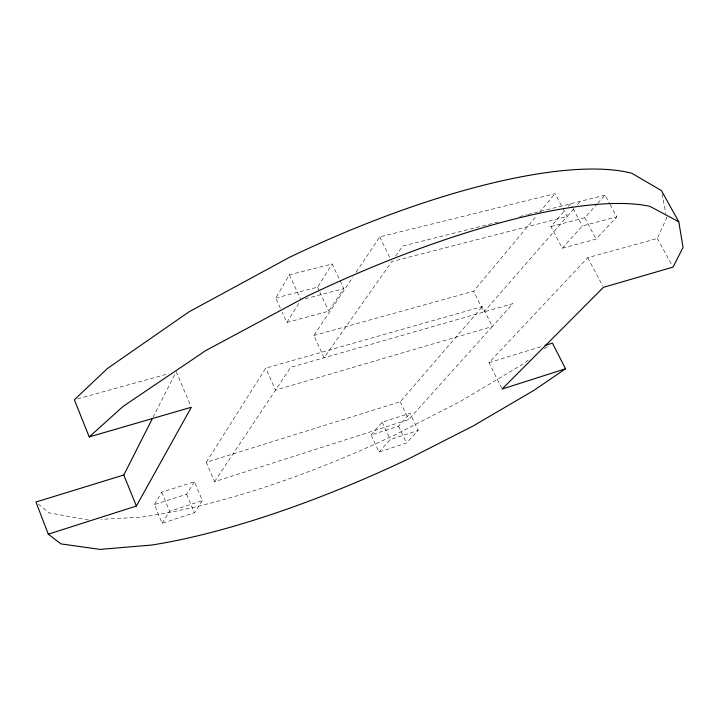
<?xml version="1.0" encoding="UTF-8"?>
<svg xmlns="http://www.w3.org/2000/svg" width="719" height="719" viewBox="0 0 719 719"><rect width="100%" height="100%" fill="white"/><g stroke="black" fill="none" stroke-linecap="round" stroke-linejoin="round"><path stroke-width="0.54" stroke-dasharray="3.6 2.7" d="M501.628 388.071L489.001 362.637L587.711 257.708L657.292 238.465L666.675 217.911L666.046 214.63M153.012 417.344L175.679 372.613M154.45 504.558L161.721 492.173L194.481 481.766L202.399 500.64L194.328 512.746L162.126 523.333L154.45 504.558L186.607 494.232L194.481 481.766M280.392 308.199L275.745 297.999L289.362 274.793L332.178 263.99L343.799 288.625L328.754 311.192L286.89 322.48L282.243 312.28M162.126 523.333L169.594 511.308L202.399 500.64M286.89 322.48L299.76 301.773M206.299 462.281L265.706 368.155L482.368 306.546L492.362 326.489L408.662 419.59L214.532 481.694L206.299 462.281L400.231 401.768L482.368 306.546M275.745 297.999L317.546 287.151L332.178 263.99M214.532 481.694L290.656 367.355L512.917 303.643L492.362 326.489L275.503 390.12L265.706 368.155M573.753 208.861L567.147 216.464L391.756 261.581L324.071 357.774L313.835 335.521L353.011 276.905M356.121 272.249L379.758 236.893L555.041 193.663L562.411 207.548M395.576 256.126L402.577 246.114L499.058 221.767M313.835 335.521L473.587 291.222L536.464 215.916M539.322 212.491L555.041 193.663M371.103 434.977L382.166 422.152L410.055 413.29L418.179 430.447L406.496 443.012L379.003 452.044L371.103 434.977L398.578 426.151L410.055 413.29M610.089 204.6L616.758 216.895L596.15 239.068L562.303 248.199L550.916 226.557L564.703 210.568M568.334 206.362L570.509 203.837L572.558 207.683M577.429 204.636L580.359 201.248M550.916 226.557L584.745 217.767L597.022 204.034M597.741 203.225L604.958 195.146L609.577 203.657M379.003 452.044L390.264 439.525L418.179 430.447M562.303 248.199L582.3 225.946L616.758 216.895M528.24 360.156L521.077 365.198L460.996 401.067L396.798 434.006A352.202 102.781 -25 0 1 140.16 517.195L101.352 519.334M544.355 348.814L547.932 346.297M489.001 362.637L541.838 346.396M77.571 398.883L168.677 373.691M305.216 298.762L343.799 288.625M519.657 216.572L527.243 214.657M528.33 214.379L604.958 195.146M88.518 520.035L48.973 512.818L38.395 504.046M657.292 238.465L672.499 266.147M584.745 217.767L596.15 239.068M573.07 208.645L582.3 225.946M562.941 208.537L567.147 216.464L483.959 311.938L473.587 291.222M587.711 257.708L602.917 286.342M379.758 236.893L389.833 257.636M400.231 401.768L408.662 419.59M398.578 426.151L406.496 443.012M382.166 422.152L390.264 439.525M317.546 287.151L319.407 291.15M319.874 292.157L328.754 311.192M289.362 274.793L300.928 299.886M176.182 371.615L190.912 406.217M186.607 494.232L194.328 512.746M161.721 492.173L169.594 511.308M662.037 193.815L665.839 213.534"/><path stroke-width="1.08" d="M545.011 345.417L552.408 343.143L565.556 368.775L533.795 390.453L473.111 425.999L408.464 458.911A354.728 95.196 -25 0 1 151.448 545.074L100.067 549.397L60.953 543.897L48.29 534.19L35.95 502.015L123.803 475.007L152.509 418.341M48.29 534.19L136.367 506.032L191.344 407.233L89.237 436.918L74.354 399.773L107.571 368.38L188.98 311.857L288.948 257.6A352.202 102.781 -25 0 1 631.633 173.198L661.399 190.535L678.799 221.812L683.05 247.462L673.02 267.1L603.439 287.33L502.114 389.051L565.556 368.775M89.237 436.918L123.165 406.334L205.796 350.557L306.869 296.327A354.728 95.196 -25 0 1 649.922 206.353L678.799 221.812M123.803 475.007L136.367 506.032"/></g></svg>
